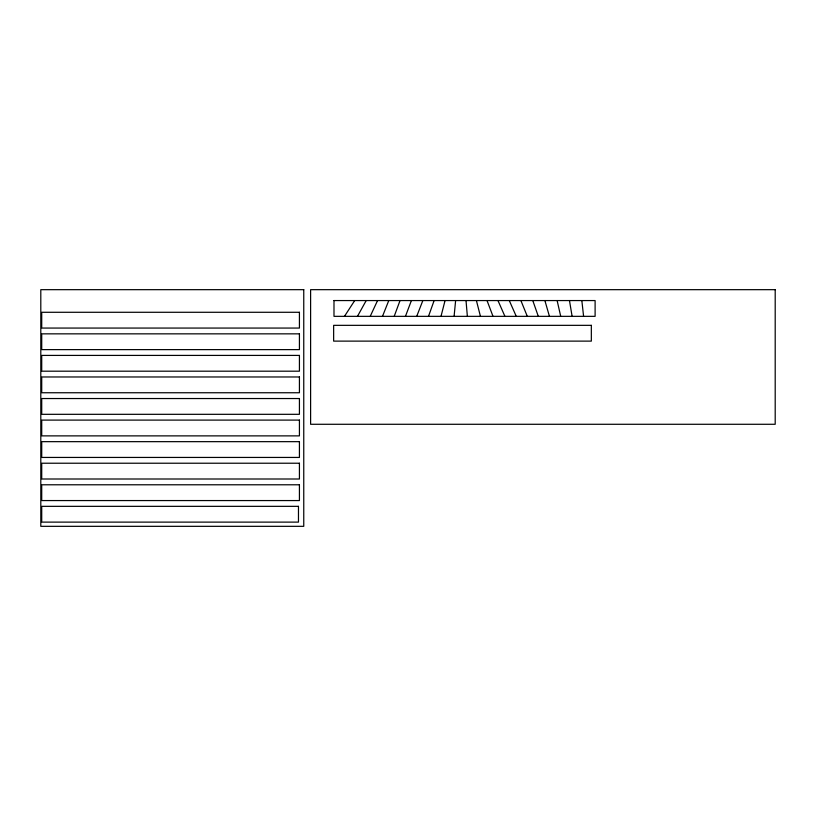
<?xml version="1.0" encoding="UTF-8"?>
<svg xmlns="http://www.w3.org/2000/svg" width="816" height="816" viewBox="0 0 816 816"><rect width="100%" height="100%" fill="white"/><g stroke="black" fill="none" stroke-linecap="round" stroke-linejoin="round"><path stroke-width="1.22" d="M454.094 316.343L455.624 300.563M441.007 316.343L445.046 300.563M428.502 316.343L434.122 300.563M394.199 316.343L400.024 300.563M405.45 316.343L411.397 300.563M416.711 316.343L422.841 300.563M382.49 316.343L388.773 300.563M370.209 316.343L377.553 300.563M357.459 316.343L366.2 300.563M344.464 316.343L354.705 300.563M509.276 300.563L516.263 316.343M497.974 300.563L504.92 316.343M520.894 300.563L527.299 316.343M487.03 300.563L493.007 316.343M532.787 300.563L538.305 316.343M544.894 300.563L549.433 316.343M476.411 300.563L480.44 316.343M557.134 300.563L560.714 316.343M569.466 300.563L572.118 316.343M581.839 300.563L583.593 316.343M466.018 300.563L467.364 316.343M333.989 300.563L333.989 316.343L595.109 316.343L595.109 300.563L333.989 300.563M303.756 289.67L40.8 289.67L40.8 526.33L303.756 526.33L303.756 289.67M775.2 289.67L310.61 289.67L310.61 424.279L775.2 424.279L775.2 289.67M299.421 312.283L41.718 312.283L41.718 328.063L299.421 328.063L299.421 312.283M591.335 325.339L333.642 325.339L333.642 341.119L591.335 341.119L591.335 325.339M299.421 333.846L41.718 333.846L41.718 349.625L299.421 349.625L299.421 333.846M299.421 355.409L41.718 355.409L41.718 371.188L299.421 371.188L299.421 355.409M299.421 376.972L41.718 376.972L41.718 392.751L299.421 392.751L299.421 376.972M299.421 398.534L41.718 398.534L41.718 414.314L299.421 414.314L299.421 398.534M299.421 420.097L41.718 420.097L41.718 435.877L299.421 435.877L299.421 420.097M299.421 441.66L41.718 441.66L41.718 457.439L299.421 457.439L299.421 441.66M299.421 463.223L41.718 463.223L41.718 479.002L299.421 479.002L299.421 463.223M299.421 484.786L41.718 484.786L41.718 500.565L299.421 500.565L299.421 484.786M298.472 506.338L41.718 506.338L41.718 522.118L298.472 522.118L298.472 506.338"/></g></svg>
